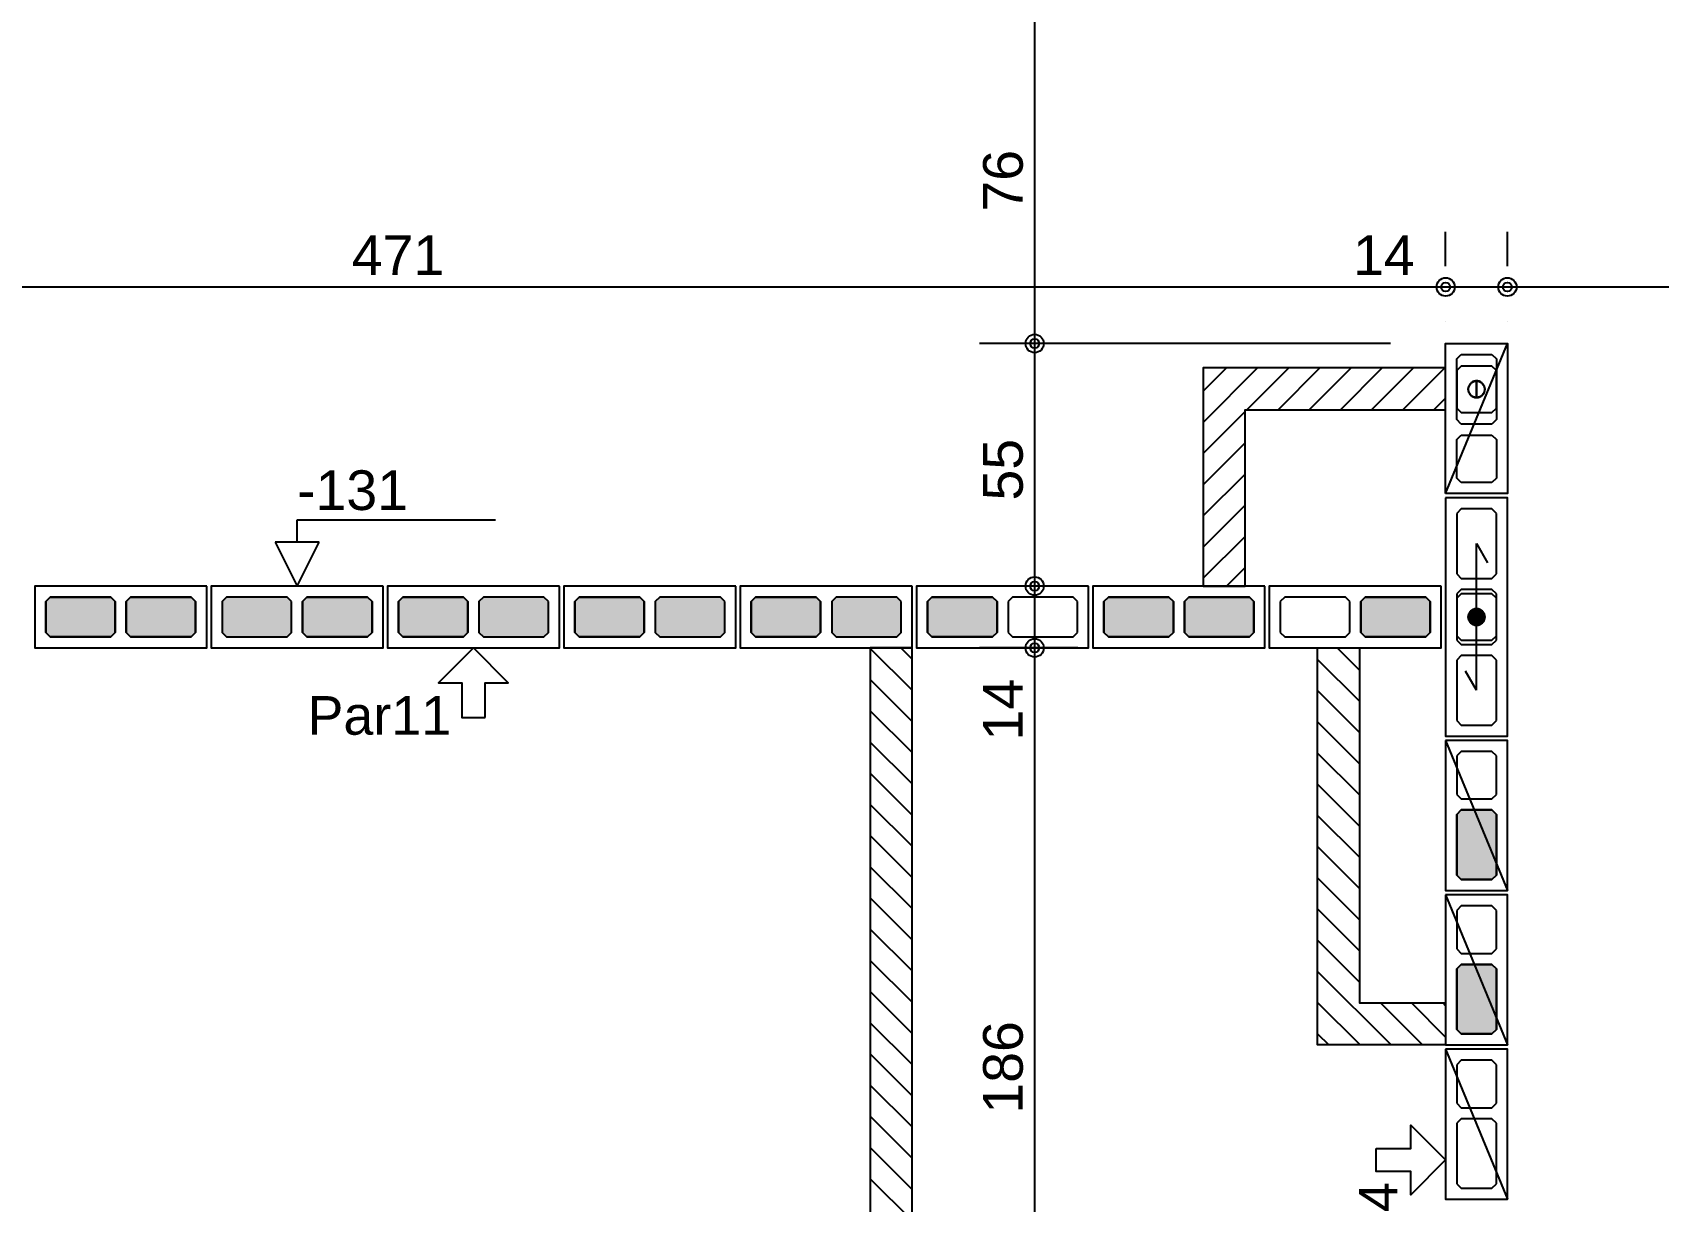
# Model space of a CAD drawing. Extents: x 0 to 119, y 0 to 84.
# Drawn here: x 15.12 to 22.5, y 48.01 to 53.31 of the extents above; entities that cross this region are included whole.
import ezdxf

# ---------------------------------------------------------------- set-up
doc = ezdxf.new("R2010")
doc.units = 0
doc.header["$MEASUREMENT"] = 0
doc.linetypes.add('ESTILO_TQS_0003', pattern=[1.5, 0.5, -0.4, 0.1, -0.5])
doc.linetypes.add('ESTILO_TQS_0005', pattern=[0.4, 0.3, -0.1])
for name, color, linetype in [('20', 1, 'CONTINUOUS'), ('27', 250, 'CONTINUOUS'), ('29', 9, 'CONTINUOUS'), ('3', 7, 'CONTINUOUS'), ('35', 255, 'CONTINUOUS'), ('9', 8, 'CONTINUOUS')]:
    doc.layers.add(name, color=color, linetype=linetype)
doc.styles.add('TQS_ARIAL', font='arial.ttf')

msp = doc.modelspace()

# ---------------------------------------------------------------- linework, layer by layer
at = {"layer": '20', "color": 1, "linetype": 'Continuous'}
for p, q in [((16.32025, 51.00055), (16.32025, 51.10055)), ((16.32025, 51.10055), (17.22025, 51.10055)), ((16.42025, 51.00055), (16.22025, 51.00055)), ((16.22025, 51.00055), (16.32025, 50.80055)), ((16.32025, 50.80055), (16.42025, 51.00055))]:
    msp.add_line(p, q, dxfattribs=at)
at = {"layer": '27', "color": 250, "linetype": 'ESTILO_TQS_0005'}
for points in [[(21.60025, 51.53555), (21.58025, 51.55555), (21.58025, 51.83055), (21.60025, 51.85055), (21.74025, 51.85055), (21.76025, 51.83055), (21.76025, 51.55555), (21.74025, 51.53555), (21.60025, 51.53555)], [(21.60025, 51.27055), (21.58025, 51.29055), (21.58025, 51.46555), (21.60025, 51.48555), (21.74025, 51.48555), (21.76025, 51.46555), (21.76025, 51.29055), (21.74025, 51.27055), (21.60025, 51.27055)], [(21.60025, 51.15055), (21.58025, 51.13055), (21.58025, 50.85555), (21.60025, 50.83555), (21.74025, 50.83555), (21.76025, 50.85555), (21.76025, 51.13055), (21.74025, 51.15055), (21.60025, 51.15055)], [(15.49525, 50.73055), (15.47525, 50.75055), (15.20025, 50.75055), (15.18025, 50.73055), (15.18025, 50.59055), (15.20025, 50.57055), (15.47525, 50.57055), (15.49525, 50.59055), (15.49525, 50.73055)], [(15.86025, 50.73055), (15.84025, 50.75055), (15.56525, 50.75055), (15.54525, 50.73055), (15.54525, 50.59055), (15.56525, 50.57055), (15.84025, 50.57055), (15.86025, 50.59055), (15.86025, 50.73055)], [(16.29525, 50.73055), (16.27525, 50.75055), (16.00025, 50.75055), (15.98025, 50.73055), (15.98025, 50.59055), (16.00025, 50.57055), (16.27525, 50.57055), (16.29525, 50.59055), (16.29525, 50.73055)], [(16.66025, 50.73055), (16.64025, 50.75055), (16.36525, 50.75055), (16.34525, 50.73055), (16.34525, 50.59055), (16.36525, 50.57055), (16.64025, 50.57055), (16.66025, 50.59055), (16.66025, 50.73055)], [(17.09525, 50.73055), (17.07525, 50.75055), (16.80025, 50.75055), (16.78025, 50.73055), (16.78025, 50.59055), (16.80025, 50.57055), (17.07525, 50.57055), (17.09525, 50.59055), (17.09525, 50.73055)], [(17.46025, 50.73055), (17.44025, 50.75055), (17.16525, 50.75055), (17.14525, 50.73055), (17.14525, 50.59055), (17.16525, 50.57055), (17.44025, 50.57055), (17.46025, 50.59055), (17.46025, 50.73055)], [(17.89525, 50.73055), (17.87525, 50.75055), (17.60025, 50.75055), (17.58025, 50.73055), (17.58025, 50.59055), (17.60025, 50.57055), (17.87525, 50.57055), (17.89525, 50.59055), (17.89525, 50.73055)], [(18.26025, 50.73055), (18.24025, 50.75055), (17.96525, 50.75055), (17.94525, 50.73055), (17.94525, 50.59055), (17.96525, 50.57055), (18.24025, 50.57055), (18.26025, 50.59055), (18.26025, 50.73055)], [(18.69525, 50.73055), (18.67525, 50.75055), (18.40025, 50.75055), (18.38025, 50.73055), (18.38025, 50.59055), (18.40025, 50.57055), (18.67525, 50.57055), (18.69525, 50.59055), (18.69525, 50.73055)], [(19.06025, 50.73055), (19.04025, 50.75055), (18.76525, 50.75055), (18.74525, 50.73055), (18.74525, 50.59055), (18.76525, 50.57055), (19.04025, 50.57055), (19.06025, 50.59055), (19.06025, 50.73055)], [(19.49525, 50.73055), (19.47525, 50.75055), (19.20025, 50.75055), (19.18025, 50.73055), (19.18025, 50.59055), (19.20025, 50.57055), (19.47525, 50.57055), (19.49525, 50.59055), (19.49525, 50.73055)], [(19.86025, 50.73055), (19.84025, 50.75055), (19.56525, 50.75055), (19.54525, 50.73055), (19.54525, 50.59055), (19.56525, 50.57055), (19.84025, 50.57055), (19.86025, 50.59055), (19.86025, 50.73055)], [(20.29525, 50.73055), (20.27525, 50.75055), (20.00025, 50.75055), (19.98025, 50.73055), (19.98025, 50.59055), (20.00025, 50.57055), (20.27525, 50.57055), (20.29525, 50.59055), (20.29525, 50.73055)], [(20.66025, 50.73055), (20.64025, 50.75055), (20.36525, 50.75055), (20.34525, 50.73055), (20.34525, 50.59055), (20.36525, 50.57055), (20.64025, 50.57055), (20.66025, 50.59055), (20.66025, 50.73055)], [(21.09525, 50.73055), (21.07525, 50.75055), (20.80025, 50.75055), (20.78025, 50.73055), (20.78025, 50.59055), (20.80025, 50.57055), (21.07525, 50.57055), (21.09525, 50.59055), (21.09525, 50.73055)], [(21.46025, 50.73055), (21.44025, 50.75055), (21.16525, 50.75055), (21.14525, 50.73055), (21.14525, 50.59055), (21.16525, 50.57055), (21.44025, 50.57055), (21.46025, 50.59055), (21.46025, 50.73055)], [(21.60025, 50.78555), (21.58025, 50.76555), (21.58025, 50.55555), (21.60025, 50.53555), (21.74025, 50.53555), (21.76025, 50.55555), (21.76025, 50.76555), (21.74025, 50.78555), (21.60025, 50.78555)], [(21.60025, 50.48555), (21.58025, 50.46555), (21.58025, 50.19055), (21.60025, 50.17055), (21.74025, 50.17055), (21.76025, 50.19055), (21.76025, 50.46555), (21.74025, 50.48555), (21.60025, 50.48555)], [(21.60025, 50.050502), (21.58025, 50.030502), (21.58025, 49.855502), (21.60025, 49.835502), (21.74025, 49.835502), (21.76025, 49.855502), (21.76025, 50.030502), (21.74025, 50.050502), (21.60025, 50.050502)], [(21.60025, 49.785502), (21.58025, 49.765502), (21.58025, 49.490502), (21.60025, 49.470502), (21.74025, 49.470502), (21.76025, 49.490502), (21.76025, 49.765502), (21.74025, 49.785502), (21.60025, 49.785502)], [(21.60025, 49.350502), (21.58025, 49.330502), (21.58025, 49.155502), (21.60025, 49.135502), (21.74025, 49.135502), (21.76025, 49.155502), (21.76025, 49.330502), (21.74025, 49.350502), (21.60025, 49.350502)], [(21.60025, 49.085502), (21.58025, 49.065502), (21.58025, 48.790502), (21.60025, 48.770502), (21.74025, 48.770502), (21.76025, 48.790502), (21.76025, 49.065502), (21.74025, 49.085502), (21.60025, 49.085502)], [(21.60025, 48.650502), (21.58025, 48.630502), (21.58025, 48.455502), (21.60025, 48.435502), (21.74025, 48.435502), (21.76025, 48.455502), (21.76025, 48.630502), (21.74025, 48.650502), (21.60025, 48.650502)], [(21.60025, 48.385502), (21.58025, 48.365502), (21.58025, 48.090502), (21.60025, 48.070502), (21.74025, 48.070502), (21.76025, 48.090502), (21.76025, 48.365502), (21.74025, 48.385502), (21.60025, 48.385502)]]:
    msp.add_lwpolyline(points, dxfattribs=at)
at = {"layer": '29', "color": 9, "linetype": 'Continuous'}
for p, q in [((20.430384, 51.543082), (20.6773, 51.789999)), ((20.430384, 51.684503), (20.535879, 51.789999)), ((20.628722, 51.599999), (20.818722, 51.789999)), ((20.770143, 51.599999), (20.960143, 51.789999)), ((20.911564, 51.599999), (21.101564, 51.789999)), ((21.052986, 51.599999), (21.242986, 51.789999)), ((21.194407, 51.599999), (21.384407, 51.789999)), ((21.335828, 51.599999), (21.525828, 51.789999)), ((21.47725, 51.599999), (21.530214, 51.652963)), ((20.430384, 51.401661), (20.620292, 51.591569)), ((20.620292, 51.599999), (21.51025, 51.599999)), ((20.430384, 51.260239), (20.620292, 51.450148)), ((20.430384, 51.118818), (20.620292, 51.308727)), ((20.430384, 50.977397), (20.620292, 51.167305)), ((20.430384, 50.835975), (20.620292, 51.025884)), ((20.53638, 50.80055), (20.620292, 50.884463)), ((18.919864, 50.518022), (19.10963, 50.328256)), ((19.058757, 50.52055), (19.10963, 50.469677)), ((20.94963, 50.468155), (21.13963, 50.278155)), ((21.038656, 50.52055), (21.13963, 50.419576)), ((18.919864, 50.3766), (19.10963, 50.186834)), ((20.94963, 50.326733), (21.13963, 50.136733)), ((18.919864, 50.235179), (19.10963, 50.045413)), ((20.94963, 50.185312), (21.13963, 49.995312)), ((18.919864, 50.093757), (19.10963, 49.903991)), ((20.94963, 50.04389), (21.13963, 49.85389)), ((18.919864, 49.952336), (19.10963, 49.76257)), ((20.94963, 49.902469), (21.13963, 49.712469)), ((18.919864, 49.810915), (19.10963, 49.621149)), ((20.94963, 49.761048), (21.13963, 49.571048)), ((18.919864, 49.669493), (19.10963, 49.479727)), ((20.94963, 49.619626), (21.13963, 49.429626)), ((18.919864, 49.528072), (19.10963, 49.338306)), ((20.94963, 49.478205), (21.13963, 49.288205)), ((18.919864, 49.386651), (19.10963, 49.196885)), ((20.94963, 49.336784), (21.13963, 49.146784)), ((18.919864, 49.245229), (19.10963, 49.055463)), ((20.94963, 49.195362), (21.13963, 49.005362)), ((18.919864, 49.103808), (19.10963, 48.914042)), ((20.94963, 49.053941), (21.28312, 48.720451)), ((18.919864, 48.962387), (19.10963, 48.772621)), ((20.94963, 48.91252), (21.141728, 48.720422)), ((21.234611, 48.910382), (21.424512, 48.72048)), ((21.376032, 48.910382), (21.53025, 48.756164)), ((21.517454, 48.910382), (21.53025, 48.897585)), ((18.919864, 48.820965), (19.10963, 48.631199)), ((20.94963, 48.771098), (21.000336, 48.720392)), ((18.919864, 48.679544), (19.10963, 48.489778)), ((18.919864, 48.538123), (19.10963, 48.348357)), ((18.919864, 48.396701), (19.10963, 48.206935)), ((18.919864, 48.25528), (19.10963, 48.065514)), ((18.919864, 48.113858), (19.10963, 47.924092))]:
    msp.add_line(p, q, dxfattribs=at)
for points in [[(21.530121, 51.789999), (20.430384, 51.789999), (20.430384, 50.80055), (20.620292, 50.80055), (20.620292, 51.599999), (21.53025, 51.599999), (21.53025, 51.789999)], [(18.919864, 50.52055), (18.919864, 45.520382), (19.21963, 45.520382), (19.21963, 45.800382), (19.10963, 45.800382), (19.10963, 50.52055), (18.919864, 50.52055)], [(21.13963, 50.52055), (21.13963, 48.910382), (21.53025, 48.910382), (21.53025, 48.720502), (20.94963, 48.720382), (20.94963, 50.52055), (21.12029, 50.52055)]]:
    msp.add_lwpolyline(points, dxfattribs=at)
at = {"layer": '3', "color": 7, "linetype": 'Continuous'}
for p, q in [((21.53025, 51.22055), (21.81025, 51.90055)), ((21.60025, 51.79805), (21.58025, 51.77805)), ((21.58025, 51.77805), (21.58025, 51.60805)), ((21.74025, 51.79805), (21.60025, 51.79805)), ((21.76025, 51.77805), (21.74025, 51.79805)), ((21.76025, 51.60805), (21.76025, 51.77805)), ((21.58025, 51.60805), (21.60025, 51.58805)), ((21.60025, 51.58805), (21.74025, 51.58805)), ((21.74025, 51.58805), (21.76025, 51.60805)), ((21.67025, 50.32805), (21.67025, 50.99305)), ((21.67025, 50.99305), (21.72025, 50.906447)), ((21.60025, 50.76555), (21.58025, 50.74555)), ((21.58025, 50.74555), (21.58025, 50.57555)), ((21.74025, 50.76555), (21.60025, 50.76555)), ((21.76025, 50.74555), (21.74025, 50.76555)), ((21.76025, 50.57555), (21.76025, 50.74555)), ((21.58025, 50.57555), (21.60025, 50.55555)), ((21.60025, 50.55555), (21.74025, 50.55555)), ((21.74025, 50.55555), (21.76025, 50.57555)), ((21.67025, 50.32805), (21.62025, 50.414653)), ((21.53025, 50.100502), (21.81025, 49.420502)), ((21.53025, 49.400502), (21.81025, 48.720502)), ((21.53025, 48.700502), (21.81025, 48.020502))]:
    msp.add_line(p, q, dxfattribs=at)
for points in [[(21.53025, 51.22055), (21.53025, 51.90055), (21.81025, 51.90055), (21.81025, 51.22055), (21.53025, 51.22055)], [(21.67025, 51.69365), (21.670311, 51.693647), (21.670371, 51.693638), (21.67043, 51.693622), (21.670487, 51.693601), (21.670541, 51.693575), (21.670593, 51.693542), (21.670641, 51.693505), (21.670685, 51.693463), (21.670724, 51.693417), (21.670759, 51.693367), (21.670789, 51.693314), (21.670813, 51.693258), (21.670831, 51.6932), (21.670843, 51.693141), (21.670849, 51.69308), (21.670849, 51.69302), (21.670843, 51.692959), (21.670831, 51.6929), (21.670813, 51.692842), (21.670789, 51.692786), (21.670759, 51.692733), (21.670724, 51.692683), (21.670685, 51.692637), (21.670641, 51.692595), (21.670593, 51.692558), (21.670541, 51.692525), (21.670487, 51.692499), (21.67043, 51.692478), (21.670371, 51.692462), (21.670311, 51.692453), (21.67025, 51.69245), (21.67025, 51.73085), (21.666426, 51.730656), (21.662641, 51.730076), (21.658934, 51.729116), (21.655343, 51.727787), (21.651906, 51.7261), (21.648656, 51.724075), (21.645628, 51.721731), (21.642853, 51.719093), (21.640359, 51.716188), (21.638171, 51.713045), (21.636313, 51.709697), (21.634803, 51.706178), (21.633657, 51.702525), (21.632886, 51.698774), (21.632499, 51.694965), (21.632499, 51.691135), (21.632886, 51.687326), (21.633657, 51.683575), (21.634803, 51.679922), (21.636313, 51.676403), (21.638171, 51.673055), (21.640359, 51.669912), (21.642853, 51.667007), (21.645628, 51.664369), (21.648656, 51.662025), (21.651906, 51.66), (21.655343, 51.658313), (21.658934, 51.656984), (21.662641, 51.656024), (21.666426, 51.655444), (21.67025, 51.65525), (21.67025, 51.69365)], [(21.67025, 51.69245), (21.670189, 51.692453), (21.670129, 51.692462), (21.67007, 51.692478), (21.670013, 51.692499), (21.669959, 51.692525), (21.669907, 51.692558), (21.669859, 51.692595), (21.669815, 51.692637), (21.669776, 51.692683), (21.669741, 51.692733), (21.669711, 51.692786), (21.669687, 51.692842), (21.669669, 51.6929), (21.669657, 51.692959), (21.669651, 51.69302), (21.669651, 51.69308), (21.669657, 51.693141), (21.669669, 51.6932), (21.669687, 51.693258), (21.669711, 51.693314), (21.669741, 51.693367), (21.669776, 51.693417), (21.669815, 51.693463), (21.669859, 51.693505), (21.669907, 51.693542), (21.669959, 51.693575), (21.670013, 51.693601), (21.67007, 51.693622), (21.670129, 51.693638), (21.670189, 51.693647), (21.67025, 51.69365), (21.67025, 51.65525), (21.674074, 51.655444), (21.677859, 51.656024), (21.681566, 51.656984), (21.685157, 51.658313), (21.688594, 51.66), (21.691844, 51.662025), (21.694872, 51.664369), (21.697647, 51.667007), (21.700141, 51.669912), (21.702329, 51.673055), (21.704187, 51.676403), (21.705697, 51.679922), (21.706843, 51.683575), (21.707614, 51.687326), (21.708001, 51.691135), (21.708001, 51.694965), (21.707614, 51.698774), (21.706843, 51.702525), (21.705697, 51.706178), (21.704187, 51.709697), (21.702329, 51.713045), (21.700141, 51.716188), (21.697647, 51.719093), (21.694872, 51.721731), (21.691844, 51.724075), (21.688594, 51.7261), (21.685157, 51.727787), (21.681566, 51.729116), (21.677859, 51.730076), (21.674074, 51.730656), (21.67025, 51.73085), (21.67025, 51.69245)], [(21.53025, 51.20055), (21.53025, 50.12055), (21.81025, 50.12055), (21.81025, 51.20055), (21.53025, 51.20055)], [(15.91025, 50.80055), (15.13025, 50.80055), (15.13025, 50.52055), (15.91025, 50.52055), (15.91025, 50.80055)], [(16.71025, 50.80055), (15.93025, 50.80055), (15.93025, 50.52055), (16.71025, 50.52055), (16.71025, 50.80055)], [(17.51025, 50.80055), (16.73025, 50.80055), (16.73025, 50.52055), (17.51025, 50.52055), (17.51025, 50.80055)], [(18.31025, 50.80055), (17.53025, 50.80055), (17.53025, 50.52055), (18.31025, 50.52055), (18.31025, 50.80055)], [(19.11025, 50.80055), (18.33025, 50.80055), (18.33025, 50.52055), (19.11025, 50.52055), (19.11025, 50.80055)], [(19.91025, 50.80055), (19.13025, 50.80055), (19.13025, 50.52055), (19.91025, 50.52055), (19.91025, 50.80055)], [(20.71025, 50.80055), (19.93025, 50.80055), (19.93025, 50.52055), (20.71025, 50.52055), (20.71025, 50.80055)], [(21.51025, 50.80055), (20.73025, 50.80055), (20.73025, 50.52055), (21.51025, 50.52055), (21.51025, 50.80055)], [(21.67025, 50.66115), (21.670311, 50.661147), (21.670371, 50.661138), (21.67043, 50.661122), (21.670487, 50.661101), (21.670541, 50.661075), (21.670593, 50.661042), (21.670641, 50.661005), (21.670685, 50.660963), (21.670724, 50.660917), (21.670759, 50.660867), (21.670789, 50.660814), (21.670813, 50.660758), (21.670831, 50.6607), (21.670843, 50.660641), (21.670849, 50.66058), (21.670849, 50.66052), (21.670843, 50.660459), (21.670831, 50.6604), (21.670813, 50.660342), (21.670789, 50.660286), (21.670759, 50.660233), (21.670724, 50.660183), (21.670685, 50.660137), (21.670641, 50.660095), (21.670593, 50.660058), (21.670541, 50.660025), (21.670487, 50.659999), (21.67043, 50.659978), (21.670371, 50.659962), (21.670311, 50.659953), (21.67025, 50.65995), (21.67025, 50.69835), (21.666426, 50.698156), (21.662641, 50.697576), (21.658934, 50.696616), (21.655343, 50.695287), (21.651906, 50.6936), (21.648656, 50.691575), (21.645628, 50.689231), (21.642853, 50.686593), (21.640359, 50.683688), (21.638171, 50.680545), (21.636313, 50.677197), (21.634803, 50.673678), (21.633657, 50.670025), (21.632886, 50.666274), (21.632499, 50.662465), (21.632499, 50.658635), (21.632886, 50.654826), (21.633657, 50.651075), (21.634803, 50.647422), (21.636313, 50.643903), (21.638171, 50.640555), (21.640359, 50.637412), (21.642853, 50.634507), (21.645628, 50.631869), (21.648656, 50.629525), (21.651906, 50.6275), (21.655343, 50.625813), (21.658934, 50.624484), (21.662641, 50.623524), (21.666426, 50.622944), (21.67025, 50.62275), (21.67025, 50.66115)], [(21.67025, 50.65995), (21.670189, 50.659953), (21.670129, 50.659962), (21.67007, 50.659978), (21.670013, 50.659999), (21.669959, 50.660025), (21.669907, 50.660058), (21.669859, 50.660095), (21.669815, 50.660137), (21.669776, 50.660183), (21.669741, 50.660233), (21.669711, 50.660286), (21.669687, 50.660342), (21.669669, 50.6604), (21.669657, 50.660459), (21.669651, 50.66052), (21.669651, 50.66058), (21.669657, 50.660641), (21.669669, 50.6607), (21.669687, 50.660758), (21.669711, 50.660814), (21.669741, 50.660867), (21.669776, 50.660917), (21.669815, 50.660963), (21.669859, 50.661005), (21.669907, 50.661042), (21.669959, 50.661075), (21.670013, 50.661101), (21.67007, 50.661122), (21.670129, 50.661138), (21.670189, 50.661147), (21.67025, 50.66115), (21.67025, 50.62275), (21.674074, 50.622944), (21.677859, 50.623524), (21.681566, 50.624484), (21.685157, 50.625813), (21.688594, 50.6275), (21.691844, 50.629525), (21.694872, 50.631869), (21.697647, 50.634507), (21.700141, 50.637412), (21.702329, 50.640555), (21.704187, 50.643903), (21.705697, 50.647422), (21.706843, 50.651075), (21.707614, 50.654826), (21.708001, 50.658635), (21.708001, 50.662465), (21.707614, 50.666274), (21.706843, 50.670025), (21.705697, 50.673678), (21.704187, 50.677197), (21.702329, 50.680545), (21.700141, 50.683688), (21.697647, 50.686593), (21.694872, 50.689231), (21.691844, 50.691575), (21.688594, 50.6936), (21.685157, 50.695287), (21.681566, 50.696616), (21.677859, 50.697576), (21.674074, 50.698156), (21.67025, 50.69835), (21.67025, 50.65995)], [(17.172908, 50.204603), (17.172908, 50.362576), (17.278224, 50.362576), (17.12025, 50.52055), (16.962276, 50.362576), (17.067592, 50.362576), (17.067592, 50.204603), (17.172908, 50.204603)], [(21.53025, 50.100502), (21.53025, 49.420502), (21.81025, 49.420502), (21.81025, 50.100502), (21.53025, 50.100502)], [(21.53025, 49.400502), (21.53025, 48.720502), (21.81025, 48.720502), (21.81025, 49.400502), (21.53025, 49.400502)], [(21.53025, 48.700502), (21.53025, 48.020502), (21.81025, 48.020502), (21.81025, 48.700502), (21.53025, 48.700502)], [(21.214303, 48.251305), (21.372276, 48.251305), (21.372276, 48.356621), (21.53025, 48.198647), (21.372276, 48.040674), (21.372276, 48.145989), (21.214303, 48.145989), (21.214303, 48.251305)]]:
    msp.add_lwpolyline(points, dxfattribs=at)
for centre in [(21.67025, 51.69305), (21.67025, 50.66055)]:
    msp.add_circle(centre, 0.0372, dxfattribs=at)
for points in [[(21.632886, 50.666274), (21.632886, 50.654826), (21.633657, 50.670025)], [(21.632886, 50.654826), (21.633657, 50.651075), (21.633657, 50.670025)], [(21.633657, 50.670025), (21.633657, 50.651075), (21.634803, 50.673678)], [(21.633657, 50.651075), (21.634803, 50.647422), (21.634803, 50.673678)], [(21.634803, 50.673678), (21.634803, 50.647422), (21.636313, 50.677197)], [(21.634803, 50.647422), (21.636313, 50.643903), (21.636313, 50.677197)], [(21.636313, 50.677197), (21.636313, 50.643903), (21.638171, 50.680545)], [(21.636313, 50.643903), (21.638171, 50.640555), (21.638171, 50.680545)], [(21.638171, 50.680545), (21.638171, 50.640555), (21.640359, 50.683688)], [(21.638171, 50.640555), (21.640359, 50.637412), (21.640359, 50.683688)], [(21.640359, 50.683688), (21.640359, 50.637412), (21.642853, 50.686593)], [(21.640359, 50.637412), (21.642853, 50.634507), (21.642853, 50.686593)], [(21.642853, 50.686593), (21.642853, 50.634507), (21.645628, 50.689231)], [(21.642853, 50.634507), (21.645628, 50.631869), (21.645628, 50.689231)], [(21.645628, 50.689231), (21.645628, 50.631869), (21.648656, 50.691575)], [(21.645628, 50.631869), (21.648656, 50.629525), (21.648656, 50.691575)], [(21.648656, 50.691575), (21.648656, 50.629525), (21.651906, 50.6936)], [(21.648656, 50.629525), (21.651906, 50.6275), (21.651906, 50.6936)], [(21.651906, 50.6936), (21.651906, 50.6275), (21.655343, 50.695287)], [(21.651906, 50.6275), (21.655343, 50.625813), (21.655343, 50.695287)], [(21.655343, 50.695287), (21.655343, 50.625813), (21.658934, 50.696616)], [(21.655343, 50.625813), (21.658934, 50.624484), (21.658934, 50.696616)], [(21.658934, 50.696616), (21.658934, 50.624484), (21.662641, 50.697576)], [(21.658934, 50.624484), (21.662641, 50.623524), (21.662641, 50.697576)], [(21.666426, 50.622944), (21.666426, 50.698156), (21.662641, 50.623524)], [(21.662641, 50.697576), (21.662641, 50.623524), (21.666426, 50.698156)], [(21.666426, 50.622944), (21.67025, 50.66115), (21.67025, 50.69835)], [(21.666426, 50.622944), (21.67025, 50.69835), (21.666426, 50.698156)], [(21.67025, 50.65995), (21.674074, 50.698156), (21.67025, 50.69835)], [(21.67025, 50.65995), (21.67025, 50.62275), (21.674074, 50.698156)], [(21.67025, 50.62275), (21.674074, 50.622944), (21.674074, 50.698156)], [(21.674074, 50.698156), (21.674074, 50.622944), (21.677859, 50.697576)], [(21.674074, 50.622944), (21.677859, 50.623524), (21.677859, 50.697576)], [(21.677859, 50.697576), (21.677859, 50.623524), (21.681566, 50.696616)], [(21.677859, 50.623524), (21.681566, 50.624484), (21.681566, 50.696616)], [(21.681566, 50.696616), (21.681566, 50.624484), (21.685157, 50.695287)], [(21.681566, 50.624484), (21.685157, 50.625813), (21.685157, 50.695287)], [(21.685157, 50.695287), (21.685157, 50.625813), (21.688594, 50.6936)], [(21.685157, 50.625813), (21.688594, 50.6275), (21.688594, 50.6936)], [(21.688594, 50.6936), (21.688594, 50.6275), (21.691844, 50.691575)], [(21.688594, 50.6275), (21.691844, 50.629525), (21.691844, 50.691575)], [(21.691844, 50.691575), (21.691844, 50.629525), (21.694872, 50.689231)], [(21.691844, 50.629525), (21.694872, 50.631869), (21.694872, 50.689231)], [(21.694872, 50.689231), (21.694872, 50.631869), (21.697647, 50.686593)], [(21.694872, 50.631869), (21.697647, 50.634507), (21.697647, 50.686593)], [(21.697647, 50.686593), (21.697647, 50.634507), (21.700141, 50.683688)], [(21.697647, 50.634507), (21.700141, 50.637412), (21.700141, 50.683688)], [(21.700141, 50.683688), (21.700141, 50.637412), (21.702329, 50.680545)], [(21.700141, 50.637412), (21.702329, 50.640555), (21.702329, 50.680545)], [(21.702329, 50.680545), (21.702329, 50.640555), (21.704187, 50.677197)], [(21.702329, 50.640555), (21.704187, 50.643903), (21.704187, 50.677197)], [(21.704187, 50.677197), (21.704187, 50.643903), (21.705697, 50.673678)], [(21.704187, 50.643903), (21.705697, 50.647422), (21.705697, 50.673678)], [(21.705697, 50.673678), (21.705697, 50.647422), (21.706843, 50.670025)], [(21.705697, 50.647422), (21.706843, 50.651075), (21.706843, 50.670025)], [(21.706843, 50.670025), (21.706843, 50.651075), (21.707614, 50.666274)], [(21.632499, 50.662465), (21.632499, 50.658635), (21.632886, 50.666274)], [(21.632499, 50.658635), (21.632886, 50.654826), (21.632886, 50.666274)], [(21.666426, 50.622944), (21.67025, 50.62275), (21.67025, 50.66115)], [(21.669815, 50.660137), (21.67025, 50.65995), (21.669776, 50.660183)], [(21.67025, 50.65995), (21.67025, 50.65995), (21.669776, 50.660183)], [(21.669776, 50.660183), (21.67025, 50.65995), (21.669776, 50.660183)], [(21.67025, 50.65995), (21.67025, 50.65995), (21.669776, 50.660183)], [(21.669776, 50.660183), (21.67025, 50.65995), (21.669776, 50.660183)], [(21.67025, 50.65995), (21.67025, 50.65995), (21.669776, 50.660183)], [(21.669859, 50.660095), (21.67025, 50.65995), (21.669815, 50.660137)], [(21.67025, 50.65995), (21.67025, 50.65995), (21.669815, 50.660137)], [(21.669815, 50.660137), (21.67025, 50.65995), (21.669815, 50.660137)], [(21.67025, 50.65995), (21.67025, 50.65995), (21.669815, 50.660137)], [(21.669907, 50.660058), (21.67025, 50.65995), (21.669859, 50.660095)], [(21.67025, 50.65995), (21.67025, 50.65995), (21.669859, 50.660095)], [(21.669959, 50.660025), (21.67025, 50.65995), (21.669907, 50.660058)], [(21.67025, 50.65995), (21.67025, 50.65995), (21.669907, 50.660058)], [(21.67007, 50.659978), (21.67025, 50.65995), (21.669959, 50.660025)], [(21.67025, 50.65995), (21.67025, 50.65995), (21.669959, 50.660025)], [(21.67025, 50.65995), (21.67025, 50.65995), (21.67007, 50.659978)], [(21.67025, 50.65995), (21.67025, 50.65995), (21.67007, 50.659978)], [(21.67025, 50.66115), (21.670724, 50.660917), (21.67025, 50.66115)], [(21.670724, 50.660917), (21.670724, 50.660917), (21.67025, 50.66115)], [(21.67025, 50.66115), (21.670724, 50.660917), (21.67025, 50.66115)], [(21.670724, 50.660917), (21.670724, 50.660917), (21.67025, 50.66115)], [(21.67025, 50.66115), (21.670724, 50.660917), (21.67025, 50.66115)], [(21.670724, 50.660917), (21.670685, 50.660963), (21.67025, 50.66115)], [(21.67025, 50.66115), (21.670685, 50.660963), (21.67025, 50.66115)], [(21.670685, 50.660963), (21.670685, 50.660963), (21.67025, 50.66115)], [(21.67025, 50.66115), (21.670685, 50.660963), (21.67025, 50.66115)], [(21.670685, 50.660963), (21.670641, 50.661005), (21.67025, 50.66115)], [(21.67025, 50.66115), (21.670641, 50.661005), (21.67025, 50.66115)], [(21.670641, 50.661005), (21.670593, 50.661042), (21.67025, 50.66115)], [(21.67025, 50.66115), (21.670593, 50.661042), (21.67025, 50.66115)], [(21.670593, 50.661042), (21.670541, 50.661075), (21.67025, 50.66115)], [(21.67025, 50.66115), (21.670541, 50.661075), (21.67025, 50.66115)], [(21.670541, 50.661075), (21.67043, 50.661122), (21.67025, 50.66115)], [(21.67025, 50.66115), (21.67043, 50.661122), (21.67025, 50.66115)], [(21.67043, 50.661122), (21.67025, 50.66115), (21.67025, 50.66115)], [(21.67025, 50.66115), (21.67025, 50.66115), (21.67025, 50.66115)], [(21.67025, 50.66115), (21.67025, 50.66115), (21.67025, 50.66115)], [(21.67025, 50.66115), (21.67025, 50.66115), (21.67025, 50.66115)], [(21.67025, 50.66115), (21.67025, 50.66115), (21.67025, 50.66115)], [(21.67025, 50.66115), (21.67025, 50.66115), (21.67025, 50.66115)], [(21.67025, 50.66115), (21.67025, 50.66115), (21.67025, 50.66115)], [(21.67025, 50.66115), (21.67025, 50.66115), (21.67025, 50.66115)], [(21.67025, 50.66115), (21.67025, 50.66115), (21.67025, 50.66115)], [(21.67025, 50.66115), (21.67025, 50.66115), (21.67025, 50.66115)], [(21.67025, 50.66115), (21.67025, 50.66115), (21.67025, 50.66115)], [(21.67025, 50.66115), (21.67025, 50.66115), (21.67025, 50.66115)], [(21.67025, 50.66115), (21.67025, 50.66115), (21.67025, 50.66115)], [(21.67025, 50.65995), (21.67025, 50.65995), (21.67025, 50.65995)], [(21.67025, 50.65995), (21.67025, 50.65995), (21.67025, 50.65995)], [(21.67025, 50.65995), (21.67025, 50.65995), (21.67025, 50.65995)], [(21.67025, 50.65995), (21.67025, 50.65995), (21.67025, 50.65995)], [(21.67025, 50.65995), (21.67025, 50.65995), (21.67025, 50.65995)], [(21.67025, 50.65995), (21.67025, 50.65995), (21.67025, 50.65995)], [(21.67025, 50.65995), (21.67025, 50.65995), (21.67025, 50.65995)], [(21.67025, 50.65995), (21.67025, 50.65995), (21.67025, 50.65995)], [(21.67025, 50.65995), (21.67025, 50.65995), (21.67025, 50.65995)], [(21.67025, 50.65995), (21.67025, 50.65995), (21.67025, 50.65995)], [(21.67025, 50.65995), (21.67025, 50.65995), (21.67025, 50.65995)], [(21.67025, 50.65995), (21.67025, 50.65995), (21.67025, 50.65995)], [(21.706843, 50.651075), (21.707614, 50.654826), (21.707614, 50.666274)], [(21.707614, 50.666274), (21.707614, 50.654826), (21.708001, 50.662465)], [(21.707614, 50.654826), (21.708001, 50.658635), (21.708001, 50.662465)]]:
    msp.add_solid(points, dxfattribs=at)
at = {"layer": '35', "color": 255, "linetype": 'Continuous'}
for p, q in [((19.666031, 51.90055), (19.666031, 53.42055)), ((21.53025, 52.25055), (21.53025, 52.406852)), ((21.53025, 52.25055), (21.53025, 52.406852)), ((21.81025, 52.25055), (21.81025, 52.406852)), ((21.81025, 52.25055), (21.81025, 52.406852)), ((12.11025, 52.156852), (21.53025, 52.156852)), ((21.53025, 52.156852), (21.81025, 52.156852)), ((21.81025, 52.156852), (23.63025, 52.156852)), ((21.53025, 52.00055), (21.53025, 52.00055)), ((21.53025, 52.00055), (21.53025, 52.00055)), ((21.81025, 52.00055), (21.81025, 52.00055)), ((21.81025, 52.00055), (21.81025, 52.00055)), ((21.28025, 51.90055), (19.416031, 51.90055)), ((21.28025, 51.90055), (19.416031, 51.90055)), ((19.666031, 50.80055), (19.666031, 51.90055)), ((21.53025, 51.90055), (21.53025, 51.90055)), ((21.53025, 51.90055), (21.53025, 51.90055)), ((19.903191, 50.80055), (19.416031, 50.80055)), ((19.903191, 50.80055), (19.416031, 50.80055)), ((19.666031, 50.52055), (19.666031, 50.80055)), ((20.153191, 50.80055), (20.153191, 50.80055)), ((20.153191, 50.80055), (20.153191, 50.80055)), ((19.861287, 50.52055), (19.416031, 50.52055)), ((19.861287, 50.52055), (19.416031, 50.52055)), ((19.666031, 46.800551), (19.666031, 50.52055)), ((20.111287, 50.52055), (20.111287, 50.52055)), ((20.111287, 50.52055), (20.111287, 50.52055))]:
    msp.add_line(p, q, dxfattribs=at)
for centre, radius in [((21.53025, 52.156852), 0.041625), ((21.53025, 52.156852), 0.041625), ((21.53025, 52.156852), 0.02075), ((21.53025, 52.156852), 0.02075), ((21.81025, 52.156852), 0.041625), ((21.81025, 52.156852), 0.041625), ((21.81025, 52.156852), 0.02075), ((21.81025, 52.156852), 0.02075), ((19.666031, 51.90055), 0.041625), ((19.666031, 51.90055), 0.041625), ((19.666031, 51.90055), 0.02075), ((19.666031, 51.90055), 0.02075), ((19.666031, 50.80055), 0.041625), ((19.666031, 50.80055), 0.041625), ((19.666031, 50.80055), 0.02075), ((19.666031, 50.80055), 0.02075), ((19.666031, 50.52055), 0.041625), ((19.666031, 50.52055), 0.041625), ((19.666031, 50.52055), 0.02075), ((19.666031, 50.52055), 0.02075)]:
    msp.add_circle(centre, radius, dxfattribs=at)
at = {"layer": '9', "color": 8, "linetype": 'Continuous'}
for points in [[(15.18025, 50.73055), (15.20025, 50.75055), (15.47525, 50.75055), (15.49525, 50.73055), (15.49525, 50.59055), (15.47525, 50.57055), (15.20025, 50.57055), (15.18025, 50.59055), (15.18025, 50.73055)], [(15.54525, 50.73055), (15.56525, 50.75055), (15.84025, 50.75055), (15.86025, 50.73055), (15.86025, 50.59055), (15.84025, 50.57055), (15.56525, 50.57055), (15.54525, 50.59055), (15.54525, 50.73055)], [(16.29525, 50.73055), (16.27525, 50.75055), (16.00025, 50.75055), (15.98025, 50.73055), (15.98025, 50.59055), (16.00025, 50.57055), (16.27525, 50.57055), (16.29525, 50.59055), (16.29525, 50.73055)], [(16.34525, 50.73055), (16.36525, 50.75055), (16.64025, 50.75055), (16.66025, 50.73055), (16.66025, 50.59055), (16.64025, 50.57055), (16.36525, 50.57055), (16.34525, 50.59055), (16.34525, 50.73055)], [(16.78025, 50.73055), (16.80025, 50.75055), (17.07525, 50.75055), (17.09525, 50.73055), (17.09525, 50.59055), (17.07525, 50.57055), (16.80025, 50.57055), (16.78025, 50.59055), (16.78025, 50.73055)], [(17.46025, 50.73055), (17.44025, 50.75055), (17.16525, 50.75055), (17.14525, 50.73055), (17.14525, 50.59055), (17.16525, 50.57055), (17.44025, 50.57055), (17.46025, 50.59055), (17.46025, 50.73055)], [(17.58025, 50.73055), (17.60025, 50.75055), (17.87525, 50.75055), (17.89525, 50.73055), (17.89525, 50.59055), (17.87525, 50.57055), (17.60025, 50.57055), (17.58025, 50.59055), (17.58025, 50.73055)], [(18.26025, 50.73055), (18.24025, 50.75055), (17.96525, 50.75055), (17.94525, 50.73055), (17.94525, 50.59055), (17.96525, 50.57055), (18.24025, 50.57055), (18.26025, 50.59055), (18.26025, 50.73055)], [(18.38025, 50.73055), (18.40025, 50.75055), (18.67525, 50.75055), (18.69525, 50.73055), (18.69525, 50.59055), (18.67525, 50.57055), (18.40025, 50.57055), (18.38025, 50.59055), (18.38025, 50.73055)], [(19.06025, 50.73055), (19.04025, 50.75055), (18.76525, 50.75055), (18.74525, 50.73055), (18.74525, 50.59055), (18.76525, 50.57055), (19.04025, 50.57055), (19.06025, 50.59055), (19.06025, 50.73055)], [(19.18025, 50.73055), (19.20025, 50.75055), (19.47525, 50.75055), (19.49525, 50.73055), (19.49525, 50.59055), (19.47525, 50.57055), (19.20025, 50.57055), (19.18025, 50.59055), (19.18025, 50.73055)], [(19.98025, 50.73055), (20.00025, 50.75055), (20.27525, 50.75055), (20.29525, 50.73055), (20.29525, 50.59055), (20.27525, 50.57055), (20.00025, 50.57055), (19.98025, 50.59055), (19.98025, 50.73055)], [(20.34525, 50.73055), (20.36525, 50.75055), (20.64025, 50.75055), (20.66025, 50.73055), (20.66025, 50.59055), (20.64025, 50.57055), (20.36525, 50.57055), (20.34525, 50.59055), (20.34525, 50.73055)], [(21.14525, 50.73055), (21.16525, 50.75055), (21.44025, 50.75055), (21.46025, 50.73055), (21.46025, 50.59055), (21.44025, 50.57055), (21.16525, 50.57055), (21.14525, 50.59055), (21.14525, 50.73055)], [(21.74025, 49.785502), (21.76025, 49.765502), (21.76025, 49.490502), (21.74025, 49.470502), (21.60025, 49.470502), (21.58025, 49.490502), (21.58025, 49.765502), (21.60025, 49.785502), (21.74025, 49.785502)], [(21.74025, 49.085502), (21.76025, 49.065502), (21.76025, 48.790502), (21.74025, 48.770502), (21.60025, 48.770502), (21.58025, 48.790502), (21.58025, 49.065502), (21.60025, 49.085502), (21.74025, 49.085502)]]:
    msp.add_lwpolyline(points, dxfattribs=at)
for points in [[(15.18025, 50.73055), (15.20025, 50.75055), (15.47525, 50.75055)], [(15.18025, 50.73055), (15.47525, 50.75055), (15.49525, 50.73055)], [(15.54525, 50.73055), (15.56525, 50.75055), (15.84025, 50.75055)], [(15.54525, 50.73055), (15.84025, 50.75055), (15.86025, 50.73055)], [(16.29525, 50.73055), (16.00025, 50.75055), (15.98025, 50.73055)], [(16.29525, 50.73055), (16.27525, 50.75055), (16.00025, 50.75055)], [(16.34525, 50.73055), (16.36525, 50.75055), (16.64025, 50.75055)], [(16.34525, 50.73055), (16.64025, 50.75055), (16.66025, 50.73055)], [(16.78025, 50.73055), (16.80025, 50.75055), (17.07525, 50.75055)], [(16.78025, 50.73055), (17.07525, 50.75055), (17.09525, 50.73055)], [(17.46025, 50.73055), (17.16525, 50.75055), (17.14525, 50.73055)], [(17.46025, 50.73055), (17.44025, 50.75055), (17.16525, 50.75055)], [(17.58025, 50.73055), (17.60025, 50.75055), (17.87525, 50.75055)], [(17.58025, 50.73055), (17.87525, 50.75055), (17.89525, 50.73055)], [(18.26025, 50.73055), (17.96525, 50.75055), (17.94525, 50.73055)], [(18.26025, 50.73055), (18.24025, 50.75055), (17.96525, 50.75055)], [(18.38025, 50.73055), (18.40025, 50.75055), (18.67525, 50.75055)], [(18.38025, 50.73055), (18.67525, 50.75055), (18.69525, 50.73055)], [(19.06025, 50.73055), (18.76525, 50.75055), (18.74525, 50.73055)], [(19.06025, 50.73055), (19.04025, 50.75055), (18.76525, 50.75055)], [(19.18025, 50.73055), (19.20025, 50.75055), (19.47525, 50.75055)], [(19.18025, 50.73055), (19.47525, 50.75055), (19.49525, 50.73055)], [(19.98025, 50.73055), (20.00025, 50.75055), (20.27525, 50.75055)], [(19.98025, 50.73055), (20.27525, 50.75055), (20.29525, 50.73055)], [(20.34525, 50.73055), (20.36525, 50.75055), (20.64025, 50.75055)], [(20.34525, 50.73055), (20.64025, 50.75055), (20.66025, 50.73055)], [(21.14525, 50.73055), (21.16525, 50.75055), (21.44025, 50.75055)], [(21.14525, 50.73055), (21.44025, 50.75055), (21.46025, 50.73055)], [(15.18025, 50.73055), (15.49525, 50.73055), (15.49525, 50.59055)], [(15.18025, 50.73055), (15.49525, 50.59055), (15.47525, 50.57055)], [(15.18025, 50.73055), (15.47525, 50.57055), (15.20025, 50.57055)], [(15.18025, 50.73055), (15.20025, 50.57055), (15.18025, 50.59055)], [(15.18025, 50.73055), (15.18025, 50.59055), (15.18025, 50.73055)], [(15.54525, 50.73055), (15.86025, 50.73055), (15.86025, 50.59055)], [(15.54525, 50.73055), (15.86025, 50.59055), (15.84025, 50.57055)], [(15.54525, 50.73055), (15.84025, 50.57055), (15.56525, 50.57055)], [(15.54525, 50.73055), (15.56525, 50.57055), (15.54525, 50.59055)], [(15.54525, 50.73055), (15.54525, 50.59055), (15.54525, 50.73055)], [(16.29525, 50.73055), (15.98025, 50.73055), (15.98025, 50.59055)], [(16.29525, 50.73055), (15.98025, 50.59055), (16.00025, 50.57055)], [(16.29525, 50.73055), (16.00025, 50.57055), (16.27525, 50.57055)], [(16.29525, 50.73055), (16.27525, 50.57055), (16.29525, 50.59055)], [(16.29525, 50.73055), (16.29525, 50.59055), (16.29525, 50.73055)], [(16.34525, 50.73055), (16.66025, 50.73055), (16.66025, 50.59055)], [(16.34525, 50.73055), (16.66025, 50.59055), (16.64025, 50.57055)], [(16.34525, 50.73055), (16.64025, 50.57055), (16.36525, 50.57055)], [(16.34525, 50.73055), (16.36525, 50.57055), (16.34525, 50.59055)], [(16.34525, 50.73055), (16.34525, 50.59055), (16.34525, 50.73055)], [(16.78025, 50.73055), (17.09525, 50.73055), (17.09525, 50.59055)], [(16.78025, 50.73055), (17.09525, 50.59055), (17.07525, 50.57055)], [(16.78025, 50.73055), (17.07525, 50.57055), (16.80025, 50.57055)], [(16.78025, 50.73055), (16.80025, 50.57055), (16.78025, 50.59055)], [(16.78025, 50.73055), (16.78025, 50.59055), (16.78025, 50.73055)], [(17.46025, 50.73055), (17.14525, 50.73055), (17.14525, 50.59055)], [(17.46025, 50.73055), (17.14525, 50.59055), (17.16525, 50.57055)], [(17.46025, 50.73055), (17.16525, 50.57055), (17.44025, 50.57055)], [(17.46025, 50.73055), (17.44025, 50.57055), (17.46025, 50.59055)], [(17.46025, 50.73055), (17.46025, 50.59055), (17.46025, 50.73055)], [(17.58025, 50.73055), (17.89525, 50.73055), (17.89525, 50.59055)], [(17.58025, 50.73055), (17.89525, 50.59055), (17.87525, 50.57055)], [(17.58025, 50.73055), (17.87525, 50.57055), (17.60025, 50.57055)], [(17.58025, 50.73055), (17.60025, 50.57055), (17.58025, 50.59055)], [(17.58025, 50.73055), (17.58025, 50.59055), (17.58025, 50.73055)], [(18.26025, 50.73055), (17.94525, 50.73055), (17.94525, 50.59055)], [(18.26025, 50.73055), (17.94525, 50.59055), (17.96525, 50.57055)], [(18.26025, 50.73055), (17.96525, 50.57055), (18.24025, 50.57055)], [(18.26025, 50.73055), (18.24025, 50.57055), (18.26025, 50.59055)], [(18.26025, 50.73055), (18.26025, 50.59055), (18.26025, 50.73055)], [(18.38025, 50.73055), (18.69525, 50.73055), (18.69525, 50.59055)], [(18.38025, 50.73055), (18.69525, 50.59055), (18.67525, 50.57055)], [(18.38025, 50.73055), (18.67525, 50.57055), (18.40025, 50.57055)], [(18.38025, 50.73055), (18.40025, 50.57055), (18.38025, 50.59055)], [(18.38025, 50.73055), (18.38025, 50.59055), (18.38025, 50.73055)], [(19.06025, 50.73055), (18.74525, 50.73055), (18.74525, 50.59055)], [(19.06025, 50.73055), (18.74525, 50.59055), (18.76525, 50.57055)], [(19.06025, 50.73055), (18.76525, 50.57055), (19.04025, 50.57055)], [(19.06025, 50.73055), (19.04025, 50.57055), (19.06025, 50.59055)], [(19.06025, 50.73055), (19.06025, 50.59055), (19.06025, 50.73055)], [(19.18025, 50.73055), (19.49525, 50.73055), (19.49525, 50.59055)], [(19.18025, 50.73055), (19.49525, 50.59055), (19.47525, 50.57055)], [(19.18025, 50.73055), (19.47525, 50.57055), (19.20025, 50.57055)], [(19.18025, 50.73055), (19.20025, 50.57055), (19.18025, 50.59055)], [(19.18025, 50.73055), (19.18025, 50.59055), (19.18025, 50.73055)], [(19.98025, 50.73055), (20.29525, 50.73055), (20.29525, 50.59055)], [(19.98025, 50.73055), (20.29525, 50.59055), (20.27525, 50.57055)], [(19.98025, 50.73055), (20.27525, 50.57055), (20.00025, 50.57055)], [(19.98025, 50.73055), (20.00025, 50.57055), (19.98025, 50.59055)], [(19.98025, 50.73055), (19.98025, 50.59055), (19.98025, 50.73055)], [(20.34525, 50.73055), (20.66025, 50.73055), (20.66025, 50.59055)], [(20.34525, 50.73055), (20.66025, 50.59055), (20.64025, 50.57055)], [(20.34525, 50.73055), (20.64025, 50.57055), (20.36525, 50.57055)], [(20.34525, 50.73055), (20.36525, 50.57055), (20.34525, 50.59055)], [(20.34525, 50.73055), (20.34525, 50.59055), (20.34525, 50.73055)], [(21.14525, 50.73055), (21.46025, 50.73055), (21.46025, 50.59055)], [(21.14525, 50.73055), (21.46025, 50.59055), (21.44025, 50.57055)], [(21.14525, 50.73055), (21.44025, 50.57055), (21.16525, 50.57055)], [(21.14525, 50.73055), (21.16525, 50.57055), (21.14525, 50.59055)], [(21.14525, 50.73055), (21.14525, 50.59055), (21.14525, 50.73055)], [(21.74025, 49.785502), (21.60025, 49.470502), (21.58025, 49.490502)], [(21.74025, 49.785502), (21.58025, 49.490502), (21.58025, 49.765502)], [(21.74025, 49.785502), (21.58025, 49.765502), (21.60025, 49.785502)], [(21.74025, 49.785502), (21.74025, 49.470502), (21.60025, 49.470502)], [(21.74025, 49.785502), (21.60025, 49.785502), (21.74025, 49.785502)], [(21.74025, 49.785502), (21.76025, 49.765502), (21.76025, 49.490502)], [(21.74025, 49.785502), (21.76025, 49.490502), (21.74025, 49.470502)], [(21.74025, 49.085502), (21.60025, 48.770502), (21.58025, 48.790502)], [(21.74025, 49.085502), (21.58025, 48.790502), (21.58025, 49.065502)], [(21.74025, 49.085502), (21.58025, 49.065502), (21.60025, 49.085502)], [(21.74025, 49.085502), (21.74025, 48.770502), (21.60025, 48.770502)], [(21.74025, 49.085502), (21.60025, 49.085502), (21.74025, 49.085502)], [(21.74025, 49.085502), (21.76025, 49.065502), (21.76025, 48.790502)], [(21.74025, 49.085502), (21.76025, 48.790502), (21.74025, 48.770502)]]:
    msp.add_solid(points, dxfattribs=at)

# ---------------------------------------------------------------- texts
at = {"layer": '20', "color": 1, "linetype": 'ESTILO_TQS_0003', "style": 'TQS_ARIAL'}
msp.add_text('-131', height=0.18, dxfattribs=at).set_placement((16.32025, 51.14555))
at = {"layer": '3', "color": 7, "linetype": 'Continuous', "style": 'TQS_ARIAL'}
msp.add_text('Par11', height=0.175, dxfattribs=at).set_placement((16.367388, 50.1268))
msp.add_text('Par24', height=0.175, rotation=90, dxfattribs=at).set_placement((21.3115, 47.445785))
at = {"layer": '35', "color": 255, "linetype": 'Continuous', "style": 'TQS_ARIAL'}
for s, p in [('76', (19.612031, 52.49855)), ('55', (19.612031, 51.18855)), ('14', (19.612031, 50.10055)), ('186', (19.612031, 48.40855))]:
    msp.add_text(s, height=0.18, rotation=90, dxfattribs=at).set_placement(p)
for s, p in [('471', (16.56825, 52.210852)), ('14', (21.11025, 52.210852))]:
    msp.add_text(s, height=0.18, dxfattribs=at).set_placement(p)

doc.saveas('drawing.dxf')
